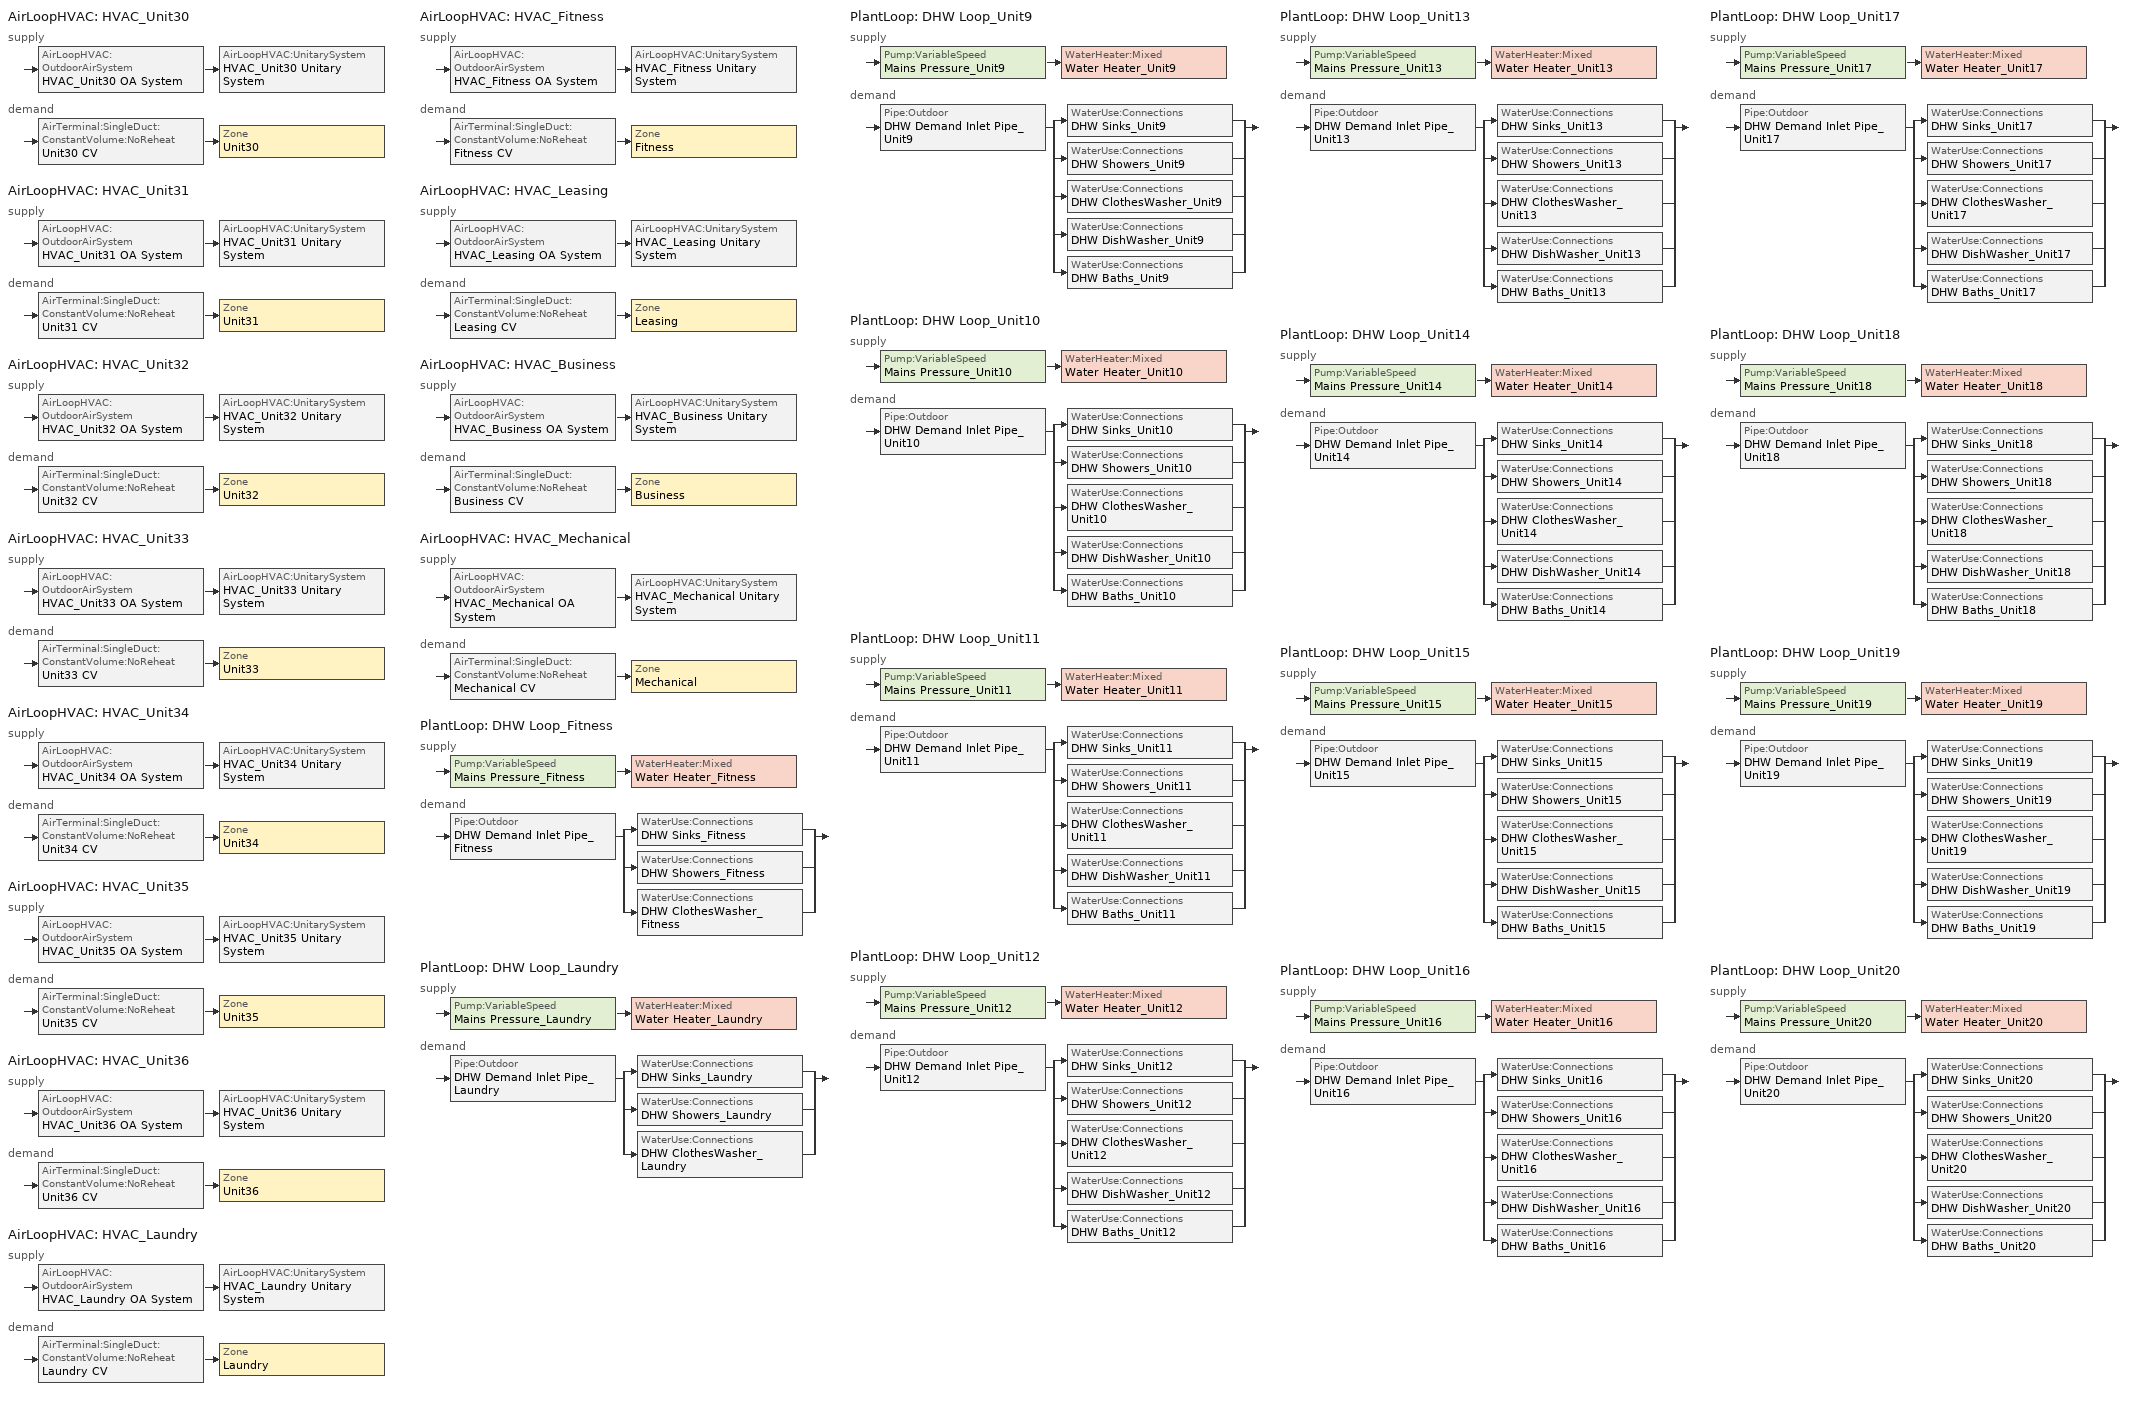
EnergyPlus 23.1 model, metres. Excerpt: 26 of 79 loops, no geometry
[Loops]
AirLoopHVAC 'HVAC_Unit30'
 supply: AirLoopHVAC:OutdoorAirSystem 'HVAC_Unit30 OA System' > AirLoopHVAC:UnitarySystem 'HVAC_Unit30 Unitary System'
 demand: AirTerminal:SingleDuct:ConstantVolume:NoReheat 'Unit30 CV' > Zone 'Unit30'
AirLoopHVAC 'HVAC_Unit31'
 supply: AirLoopHVAC:OutdoorAirSystem 'HVAC_Unit31 OA System' > AirLoopHVAC:UnitarySystem 'HVAC_Unit31 Unitary System'
 demand: AirTerminal:SingleDuct:ConstantVolume:NoReheat 'Unit31 CV' > Zone 'Unit31'
AirLoopHVAC 'HVAC_Unit32'
 supply: AirLoopHVAC:OutdoorAirSystem 'HVAC_Unit32 OA System' > AirLoopHVAC:UnitarySystem 'HVAC_Unit32 Unitary System'
 demand: AirTerminal:SingleDuct:ConstantVolume:NoReheat 'Unit32 CV' > Zone 'Unit32'
AirLoopHVAC 'HVAC_Unit33'
 supply: AirLoopHVAC:OutdoorAirSystem 'HVAC_Unit33 OA System' > AirLoopHVAC:UnitarySystem 'HVAC_Unit33 Unitary System'
 demand: AirTerminal:SingleDuct:ConstantVolume:NoReheat 'Unit33 CV' > Zone 'Unit33'
AirLoopHVAC 'HVAC_Unit34'
 supply: AirLoopHVAC:OutdoorAirSystem 'HVAC_Unit34 OA System' > AirLoopHVAC:UnitarySystem 'HVAC_Unit34 Unitary System'
 demand: AirTerminal:SingleDuct:ConstantVolume:NoReheat 'Unit34 CV' > Zone 'Unit34'
AirLoopHVAC 'HVAC_Unit35'
 supply: AirLoopHVAC:OutdoorAirSystem 'HVAC_Unit35 OA System' > AirLoopHVAC:UnitarySystem 'HVAC_Unit35 Unitary System'
 demand: AirTerminal:SingleDuct:ConstantVolume:NoReheat 'Unit35 CV' > Zone 'Unit35'
AirLoopHVAC 'HVAC_Unit36'
 supply: AirLoopHVAC:OutdoorAirSystem 'HVAC_Unit36 OA System' > AirLoopHVAC:UnitarySystem 'HVAC_Unit36 Unitary System'
 demand: AirTerminal:SingleDuct:ConstantVolume:NoReheat 'Unit36 CV' > Zone 'Unit36'
AirLoopHVAC 'HVAC_Laundry'
 supply: AirLoopHVAC:OutdoorAirSystem 'HVAC_Laundry OA System' > AirLoopHVAC:UnitarySystem 'HVAC_Laundry Unitary System'
 demand: AirTerminal:SingleDuct:ConstantVolume:NoReheat 'Laundry CV' > Zone 'Laundry'
AirLoopHVAC 'HVAC_Fitness'
 supply: AirLoopHVAC:OutdoorAirSystem 'HVAC_Fitness OA System' > AirLoopHVAC:UnitarySystem 'HVAC_Fitness Unitary System'
 demand: AirTerminal:SingleDuct:ConstantVolume:NoReheat 'Fitness CV' > Zone 'Fitness'
AirLoopHVAC 'HVAC_Leasing'
 supply: AirLoopHVAC:OutdoorAirSystem 'HVAC_Leasing OA System' > AirLoopHVAC:UnitarySystem 'HVAC_Leasing Unitary System'
 demand: AirTerminal:SingleDuct:ConstantVolume:NoReheat 'Leasing CV' > Zone 'Leasing'
AirLoopHVAC 'HVAC_Business'
 supply: AirLoopHVAC:OutdoorAirSystem 'HVAC_Business OA System' > AirLoopHVAC:UnitarySystem 'HVAC_Business Unitary System'
 demand: AirTerminal:SingleDuct:ConstantVolume:NoReheat 'Business CV' > Zone 'Business'
AirLoopHVAC 'HVAC_Mechanical'
 supply: AirLoopHVAC:OutdoorAirSystem 'HVAC_Mechanical OA System' > AirLoopHVAC:UnitarySystem 'HVAC_Mechanical Unitary System'
 demand: AirTerminal:SingleDuct:ConstantVolume:NoReheat 'Mechanical CV' > Zone 'Mechanical'
PlantLoop 'DHW Loop_Fitness'
 supply: Pump:VariableSpeed 'Mains Pressure_Fitness' > WaterHeater:Mixed 'Water Heater_Fitness'
 demand: Pipe:Outdoor 'DHW Demand Inlet Pipe_Fitness' > split
  | WaterUse:Connections 'DHW Sinks_Fitness'
  | WaterUse:Connections 'DHW Showers_Fitness'
  | WaterUse:Connections 'DHW ClothesWasher_Fitness'
PlantLoop 'DHW Loop_Laundry'
 supply: Pump:VariableSpeed 'Mains Pressure_Laundry' > WaterHeater:Mixed 'Water Heater_Laundry'
 demand: Pipe:Outdoor 'DHW Demand Inlet Pipe_Laundry' > split
  | WaterUse:Connections 'DHW Sinks_Laundry'
  | WaterUse:Connections 'DHW Showers_Laundry'
  | WaterUse:Connections 'DHW ClothesWasher_Laundry'
PlantLoop 'DHW Loop_Unit9'
 supply: Pump:VariableSpeed 'Mains Pressure_Unit9' > WaterHeater:Mixed 'Water Heater_Unit9'
 demand: Pipe:Outdoor 'DHW Demand Inlet Pipe_Unit9' > split
  | WaterUse:Connections 'DHW Sinks_Unit9'
  | WaterUse:Connections 'DHW Showers_Unit9'
  | WaterUse:Connections 'DHW ClothesWasher_Unit9'
  | WaterUse:Connections 'DHW DishWasher_Unit9'
  | WaterUse:Connections 'DHW Baths_Unit9'
PlantLoop 'DHW Loop_Unit10'
 supply: Pump:VariableSpeed 'Mains Pressure_Unit10' > WaterHeater:Mixed 'Water Heater_Unit10'
 demand: Pipe:Outdoor 'DHW Demand Inlet Pipe_Unit10' > split
  | WaterUse:Connections 'DHW Sinks_Unit10'
  | WaterUse:Connections 'DHW Showers_Unit10'
  | WaterUse:Connections 'DHW ClothesWasher_Unit10'
  | WaterUse:Connections 'DHW DishWasher_Unit10'
  | WaterUse:Connections 'DHW Baths_Unit10'
PlantLoop 'DHW Loop_Unit11'
 supply: Pump:VariableSpeed 'Mains Pressure_Unit11' > WaterHeater:Mixed 'Water Heater_Unit11'
 demand: Pipe:Outdoor 'DHW Demand Inlet Pipe_Unit11' > split
  | WaterUse:Connections 'DHW Sinks_Unit11'
  | WaterUse:Connections 'DHW Showers_Unit11'
  | WaterUse:Connections 'DHW ClothesWasher_Unit11'
  | WaterUse:Connections 'DHW DishWasher_Unit11'
  | WaterUse:Connections 'DHW Baths_Unit11'
PlantLoop 'DHW Loop_Unit12'
 supply: Pump:VariableSpeed 'Mains Pressure_Unit12' > WaterHeater:Mixed 'Water Heater_Unit12'
 demand: Pipe:Outdoor 'DHW Demand Inlet Pipe_Unit12' > split
  | WaterUse:Connections 'DHW Sinks_Unit12'
  | WaterUse:Connections 'DHW Showers_Unit12'
  | WaterUse:Connections 'DHW ClothesWasher_Unit12'
  | WaterUse:Connections 'DHW DishWasher_Unit12'
  | WaterUse:Connections 'DHW Baths_Unit12'
PlantLoop 'DHW Loop_Unit13'
 supply: Pump:VariableSpeed 'Mains Pressure_Unit13' > WaterHeater:Mixed 'Water Heater_Unit13'
 demand: Pipe:Outdoor 'DHW Demand Inlet Pipe_Unit13' > split
  | WaterUse:Connections 'DHW Sinks_Unit13'
  | WaterUse:Connections 'DHW Showers_Unit13'
  | WaterUse:Connections 'DHW ClothesWasher_Unit13'
  | WaterUse:Connections 'DHW DishWasher_Unit13'
  | WaterUse:Connections 'DHW Baths_Unit13'
PlantLoop 'DHW Loop_Unit14'
 supply: Pump:VariableSpeed 'Mains Pressure_Unit14' > WaterHeater:Mixed 'Water Heater_Unit14'
 demand: Pipe:Outdoor 'DHW Demand Inlet Pipe_Unit14' > split
  | WaterUse:Connections 'DHW Sinks_Unit14'
  | WaterUse:Connections 'DHW Showers_Unit14'
  | WaterUse:Connections 'DHW ClothesWasher_Unit14'
  | WaterUse:Connections 'DHW DishWasher_Unit14'
  | WaterUse:Connections 'DHW Baths_Unit14'
PlantLoop 'DHW Loop_Unit15'
 supply: Pump:VariableSpeed 'Mains Pressure_Unit15' > WaterHeater:Mixed 'Water Heater_Unit15'
 demand: Pipe:Outdoor 'DHW Demand Inlet Pipe_Unit15' > split
  | WaterUse:Connections 'DHW Sinks_Unit15'
  | WaterUse:Connections 'DHW Showers_Unit15'
  | WaterUse:Connections 'DHW ClothesWasher_Unit15'
  | WaterUse:Connections 'DHW DishWasher_Unit15'
  | WaterUse:Connections 'DHW Baths_Unit15'
PlantLoop 'DHW Loop_Unit16'
 supply: Pump:VariableSpeed 'Mains Pressure_Unit16' > WaterHeater:Mixed 'Water Heater_Unit16'
 demand: Pipe:Outdoor 'DHW Demand Inlet Pipe_Unit16' > split
  | WaterUse:Connections 'DHW Sinks_Unit16'
  | WaterUse:Connections 'DHW Showers_Unit16'
  | WaterUse:Connections 'DHW ClothesWasher_Unit16'
  | WaterUse:Connections 'DHW DishWasher_Unit16'
  | WaterUse:Connections 'DHW Baths_Unit16'
PlantLoop 'DHW Loop_Unit17'
 supply: Pump:VariableSpeed 'Mains Pressure_Unit17' > WaterHeater:Mixed 'Water Heater_Unit17'
 demand: Pipe:Outdoor 'DHW Demand Inlet Pipe_Unit17' > split
  | WaterUse:Connections 'DHW Sinks_Unit17'
  | WaterUse:Connections 'DHW Showers_Unit17'
  | WaterUse:Connections 'DHW ClothesWasher_Unit17'
  | WaterUse:Connections 'DHW DishWasher_Unit17'
  | WaterUse:Connections 'DHW Baths_Unit17'
PlantLoop 'DHW Loop_Unit18'
 supply: Pump:VariableSpeed 'Mains Pressure_Unit18' > WaterHeater:Mixed 'Water Heater_Unit18'
 demand: Pipe:Outdoor 'DHW Demand Inlet Pipe_Unit18' > split
  | WaterUse:Connections 'DHW Sinks_Unit18'
  | WaterUse:Connections 'DHW Showers_Unit18'
  | WaterUse:Connections 'DHW ClothesWasher_Unit18'
  | WaterUse:Connections 'DHW DishWasher_Unit18'
  | WaterUse:Connections 'DHW Baths_Unit18'
PlantLoop 'DHW Loop_Unit19'
 supply: Pump:VariableSpeed 'Mains Pressure_Unit19' > WaterHeater:Mixed 'Water Heater_Unit19'
 demand: Pipe:Outdoor 'DHW Demand Inlet Pipe_Unit19' > split
  | WaterUse:Connections 'DHW Sinks_Unit19'
  | WaterUse:Connections 'DHW Showers_Unit19'
  | WaterUse:Connections 'DHW ClothesWasher_Unit19'
  | WaterUse:Connections 'DHW DishWasher_Unit19'
  | WaterUse:Connections 'DHW Baths_Unit19'
PlantLoop 'DHW Loop_Unit20'
 supply: Pump:VariableSpeed 'Mains Pressure_Unit20' > WaterHeater:Mixed 'Water Heater_Unit20'
 demand: Pipe:Outdoor 'DHW Demand Inlet Pipe_Unit20' > split
  | WaterUse:Connections 'DHW Sinks_Unit20'
  | WaterUse:Connections 'DHW Showers_Unit20'
  | WaterUse:Connections 'DHW ClothesWasher_Unit20'
  | WaterUse:Connections 'DHW DishWasher_Unit20'
  | WaterUse:Connections 'DHW Baths_Unit20'
[Material] Thermal Absorptance=0.9; Solar Absorptance=0.5; Visible Absorptance=0.5
Name | Roughness | Thickness {m} | Conductivity {W/m-K} | Density {kg/m3} | Specific Heat {J/kg-K}
Pipe Insulation | VeryRough | 0.0127033 | 0.0331717 | 91 | 836
Pipe Steel | Smooth | 3.00E-03 | 45.31 | 7833 | 500
[Construction]
Steel Pipe: Pipe Insulation, Pipe Steel
[WindowProperty:FrameAndDivider]
1: Frame Width {m}=0.04; Frame Outside Projection {m}=0; Frame Inside Projection {m}=0; Frame Conductance {W/m2-K}=9.5; Ratio of Frame-Edge Glass Conductance to Center-Of-Glass Conductance=1; Frame Solar Absorptance=0.5; Frame Visible Absorptance=0.5; Frame Thermal Hemispherical Emissivity=0.9; Divider Type=DividedLite; Divider Width {m}=0.02; Number of Horizontal Dividers=1; Number of Vertical Dividers=1; Divider Outside Projection {m}=0; Divider Inside Projection {m}=0; Divider Conductance {W/m2-K}=9.5; Ratio of Divider-Edge Glass Conductance to Center-Of-Glass Conductance=1; Divider Solar Absorptance=0.5; Divider Visible Absorptance=0.5; Divider Thermal Hemispherical Emissivity=0.9; Outside Reveal Solar Absorptance=0.5; Inside Sill Depth {m}=0; Inside Sill Solar Absorptance=0.5; Inside Reveal Depth {m}=0; Inside Reveal Solar Absorptance=0.5; NFRC Product Type for Assembly Calculations=CurtainWall
[Sizing:Plant] Loop Type=Heating; Design Loop Exit Temperature {C}=55; Loop Design Temperature Difference {deltaC}=5.55556
DHW Loop_unit9; DHW Loop_unit10; DHW Loop_unit11; DHW Loop_unit12; DHW Loop_unit13; DHW Loop_unit14; DHW Loop_unit15; DHW Loop_unit16; DHW Loop_unit17; DHW Loop_unit18; DHW Loop_unit19; DHW Loop_unit20; DHW Loop_Laundry; DHW Loop_Fitness
[ZoneControl:Thermostat] Control Type Schedule=zone_control_type
Name | Zone or ZoneList | Control 1
Business Thermostat | Business | Dual Setpoint - Zone Business
Fitness Thermostat | Fitness | Dual Setpoint - Zone Fitness
Laundry Thermostat | Laundry | Dual Setpoint - Zone Laundry
Leasing Thermostat | Leasing | Dual Setpoint - Zone Leasing
Mechanical Thermostat | Mechanical | Dual Setpoint - Zone Mechanical
Unit30 Thermostat | Unit30 | Dual Setpoint - Zone Unit30
Unit31 Thermostat | Unit31 | Dual Setpoint - Zone Unit31
Unit32 Thermostat | Unit32 | Dual Setpoint - Zone Unit32
Unit33 Thermostat | Unit33 | Dual Setpoint - Zone Unit33
Unit34 Thermostat | Unit34 | Dual Setpoint - Zone Unit34
Unit35 Thermostat | Unit35 | Dual Setpoint - Zone Unit35
Unit36 Thermostat | Unit36 | Dual Setpoint - Zone Unit36
[ThermostatSetpoint:DualSetpoint] Heating Setpoint Temperature Schedule=heating_sch; Cooling Setpoint Temperature Schedule=clg_sch_val
Dual Setpoint - Zone Business; Dual Setpoint - Zone Fitness; Dual Setpoint - Zone Laundry; Dual Setpoint - Zone Leasing; Dual Setpoint - Zone Mechanical; Dual Setpoint - Zone Unit30; Dual Setpoint - Zone Unit31; Dual Setpoint - Zone Unit32; Dual Setpoint - Zone Unit33; Dual Setpoint - Zone Unit34; Dual Setpoint - Zone Unit35; Dual Setpoint - Zone Unit36
[SetpointManager:Scheduled] Control Variable=Temperature; Schedule=DHWSupplySetpoint
Name | Setpoint Node or NodeList
DHW Loop Setpoint Manager_Fitness | DHW Supply Outlet Node_Fitness
DHW Loop Setpoint Manager_Laundry | DHW Supply Outlet Node_Laundry
DHW Loop Setpoint Manager_Unit9 | DHW Supply Outlet Node_Unit9
DHW Loop Setpoint Manager_Unit10 | DHW Supply Outlet Node_Unit10
DHW Loop Setpoint Manager_Unit11 | DHW Supply Outlet Node_Unit11
DHW Loop Setpoint Manager_Unit12 | DHW Supply Outlet Node_Unit12
DHW Loop Setpoint Manager_Unit13 | DHW Supply Outlet Node_Unit13
DHW Loop Setpoint Manager_Unit14 | DHW Supply Outlet Node_Unit14
DHW Loop Setpoint Manager_Unit15 | DHW Supply Outlet Node_Unit15
DHW Loop Setpoint Manager_Unit16 | DHW Supply Outlet Node_Unit16
DHW Loop Setpoint Manager_Unit17 | DHW Supply Outlet Node_Unit17
DHW Loop Setpoint Manager_Unit18 | DHW Supply Outlet Node_Unit18
DHW Loop Setpoint Manager_Unit19 | DHW Supply Outlet Node_Unit19
DHW Loop Setpoint Manager_Unit20 | DHW Supply Outlet Node_Unit20
[Pipe:Outdoor] Construction=Steel Pipe; Pipe Inside Diameter {m}=0.01905; Pipe Length {m}=12.192
DHW Demand Inlet Pipe_unit9; DHW Demand Inlet Pipe_unit10; DHW Demand Inlet Pipe_unit11; DHW Demand Inlet Pipe_unit12; DHW Demand Inlet Pipe_unit13; DHW Demand Inlet Pipe_unit14; DHW Demand Inlet Pipe_unit15; DHW Demand Inlet Pipe_unit16; DHW Demand Inlet Pipe_unit17; DHW Demand Inlet Pipe_unit18; DHW Demand Inlet Pipe_unit19; DHW Demand Inlet Pipe_unit20; DHW Demand Inlet Pipe_Fitness; DHW Demand Inlet Pipe_Laundry
[Pump:VariableSpeed] Design Maximum Flow Rate {m3/s}=Autosize; Design Pump Head {Pa}=1; Design Power Consumption {W}=Autosize; Motor Efficiency=1; Fraction of Motor Inefficiencies to Fluid Stream=0; Coefficient 1 of the Part Load Performance Curve=0; Coefficient 2 of the Part Load Performance Curve=1; Coefficient 3 of the Part Load Performance Curve=0; Coefficient 4 of the Part Load Performance Curve=0; Design Minimum Flow Rate {m3/s}=Autosize; Pump Control Type=Intermittent
Mains Pressure_Fitness; Mains Pressure_Laundry; Mains Pressure_Unit9; Mains Pressure_Unit10; Mains Pressure_Unit11; Mains Pressure_Unit12; Mains Pressure_Unit13; Mains Pressure_Unit14; Mains Pressure_Unit15; Mains Pressure_Unit16; Mains Pressure_Unit17; Mains Pressure_Unit18; Mains Pressure_Unit19; Mains Pressure_Unit20
[WaterHeater:Mixed] Tank Volume {m3}=0.151416; Setpoint Temperature Schedule=dhw_setpt; Deadband Temperature Difference {deltaC}=2; Maximum Temperature Limit {C}=80; Heater Control Type=Modulate; Heater Maximum Capacity {W}=Autosize; Heater Minimum Capacity {W}=0; Heater Ignition Minimum Flow Rate {m3/s}=0; Heater Fuel Type=NaturalGas; Heater Thermal Efficiency=0.8; Ambient Temperature Indicator=Outdoors; Off Cycle Loss Coefficient to Ambient Temperature {W/K}=5.25945; Off Cycle Loss Fraction to Zone=0; On Cycle Loss Coefficient to Ambient Temperature {W/K}=5.25945; On Cycle Loss Fraction to Zone=0; Peak Use Flow Rate {m3/s}=0; Use Side Effectiveness=1; Source Side Effectiveness=1; Use Side Design Flow Rate {m3/s}=Autosize; Source Side Design Flow Rate {m3/s}=Autosize; Indirect Water Heating Recovery Time {hr}=1.5
Water Heater_Fitness; Water Heater_Laundry; Water Heater_Unit9; Water Heater_Unit10; Water Heater_Unit11; Water Heater_Unit12; Water Heater_Unit13; Water Heater_Unit14; Water Heater_Unit15; Water Heater_Unit16; Water Heater_Unit17; Water Heater_Unit18; Water Heater_Unit19; Water Heater_Unit20
[WaterHeater:Sizing] Design Mode=ResidentialHUD-FHAMinimum; Number of Bedrooms=2; Number of Bathrooms=1; Number of Units=1; Storage Capacity per Unit {m3}=0.189271
Water Heater_Unit9; Water Heater_Unit10; Water Heater_Unit11; Water Heater_Unit12; Water Heater_Unit13; Water Heater_Unit14; Water Heater_Unit15; Water Heater_Unit16; Water Heater_Unit17; Water Heater_Unit18; Water Heater_Unit19; Water Heater_Unit20; Water Heater_Laundry; Water Heater_Fitness
[PlantLoop] Fluid Type=Water; Maximum Loop Temperature {C}=100; Minimum Loop Temperature {C}=0; Maximum Loop Flow Rate {m3/s}=Autosize; Minimum Loop Flow Rate {m3/s}=0; Plant Loop Volume {m3}=Autocalculate; Load Distribution Scheme=Optimal
Name | Plant Equipment Operation Scheme
DHW Loop_Fitness | DHW Loop Operation_Fitness
DHW Loop_Laundry | DHW Loop Operation_Laundry
DHW Loop_Unit9 | DHW Loop Operation_Unit9
DHW Loop_Unit10 | DHW Loop Operation_Unit10
DHW Loop_Unit11 | DHW Loop Operation_Unit11
DHW Loop_Unit12 | DHW Loop Operation_Unit12
DHW Loop_Unit13 | DHW Loop Operation_Unit13
DHW Loop_Unit14 | DHW Loop Operation_Unit14
DHW Loop_Unit15 | DHW Loop Operation_Unit15
DHW Loop_Unit16 | DHW Loop Operation_Unit16
DHW Loop_Unit17 | DHW Loop Operation_Unit17
DHW Loop_Unit18 | DHW Loop Operation_Unit18
DHW Loop_Unit19 | DHW Loop Operation_Unit19
DHW Loop_Unit20 | DHW Loop Operation_Unit20
[PlantEquipmentList]
DHW Plant Equipment_Fitness: Water Heater_Fitness
DHW Plant Equipment_Laundry: Water Heater_Laundry
DHW Plant Equipment_Unit9: Water Heater_Unit9
DHW Plant Equipment_Unit10: Water Heater_Unit10
DHW Plant Equipment_Unit11: Water Heater_Unit11
DHW Plant Equipment_Unit12: Water Heater_Unit12
DHW Plant Equipment_Unit13: Water Heater_Unit13
DHW Plant Equipment_Unit14: Water Heater_Unit14
DHW Plant Equipment_Unit15: Water Heater_Unit15
DHW Plant Equipment_Unit16: Water Heater_Unit16
DHW Plant Equipment_Unit17: Water Heater_Unit17
DHW Plant Equipment_Unit18: Water Heater_Unit18
DHW Plant Equipment_Unit19: Water Heater_Unit19
DHW Plant Equipment_Unit20: Water Heater_Unit20
[PlantEquipmentOperation:HeatingLoad] Load Range 1 Lower Limit {W}=0; Load Range 1 Upper Limit {W}=1e+15
Name | Range 1 Equipment List
DHW Control Scheme_Fitness | DHW Plant Equipment_Fitness
DHW Control Scheme_Laundry | DHW Plant Equipment_Laundry
DHW Control Scheme_Unit9 | DHW Plant Equipment_Unit9
DHW Control Scheme_Unit10 | DHW Plant Equipment_Unit10
DHW Control Scheme_Unit11 | DHW Plant Equipment_Unit11
DHW Control Scheme_Unit12 | DHW Plant Equipment_Unit12
DHW Control Scheme_Unit13 | DHW Plant Equipment_Unit13
DHW Control Scheme_Unit14 | DHW Plant Equipment_Unit14
DHW Control Scheme_Unit15 | DHW Plant Equipment_Unit15
DHW Control Scheme_Unit16 | DHW Plant Equipment_Unit16
DHW Control Scheme_Unit17 | DHW Plant Equipment_Unit17
DHW Control Scheme_Unit18 | DHW Plant Equipment_Unit18
DHW Control Scheme_Unit19 | DHW Plant Equipment_Unit19
DHW Control Scheme_Unit20 | DHW Plant Equipment_Unit20
[PlantEquipmentOperationSchemes] Control Scheme 1 Schedule=always_avail
Name | Control Scheme 1
DHW Loop Operation_Fitness | DHW Control Scheme_Fitness
DHW Loop Operation_Laundry | DHW Control Scheme_Laundry
DHW Loop Operation_Unit9 | DHW Control Scheme_Unit9
DHW Loop Operation_Unit10 | DHW Control Scheme_Unit10
DHW Loop Operation_Unit11 | DHW Control Scheme_Unit11
DHW Loop Operation_Unit12 | DHW Control Scheme_Unit12
DHW Loop Operation_Unit13 | DHW Control Scheme_Unit13
DHW Loop Operation_Unit14 | DHW Control Scheme_Unit14
DHW Loop Operation_Unit15 | DHW Control Scheme_Unit15
DHW Loop Operation_Unit16 | DHW Control Scheme_Unit16
DHW Loop Operation_Unit17 | DHW Control Scheme_Unit17
DHW Loop Operation_Unit18 | DHW Control Scheme_Unit18
DHW Loop Operation_Unit19 | DHW Control Scheme_Unit19
DHW Loop Operation_Unit20 | DHW Control Scheme_Unit20
[WaterUse:Equipment]
Name | Peak Flow Rate {m3/s} | Flow Rate Fraction Schedule | Target Temperature Schedule
Baths_Unit9; Baths_Unit10; Baths_Unit11; Baths_Unit12; Baths_Unit13; Baths_Unit14; Baths_Unit15; Baths_Unit16; Baths_Unit17; Baths_Unit18; Baths_Unit19; Baths_Unit20 | 3.79661e-06 | dhw_2BR_bathtub_sch | SSBWaterTempSchedule
Clothes Washer_Fitness; Clothes Washer_Laundry; Clothes Washer_Unit9; Clothes Washer_Unit10; Clothes Washer_Unit11; Clothes Washer_Unit12; Clothes Washer_Unit13; Clothes Washer_Unit14; Clothes Washer_Unit15; Clothes Washer_Unit16; Clothes Washer_Unit17; Clothes Washer_Unit18; Clothes Washer_Unit19; Clothes Washer_Unit20 | 5.43422e-07 | dhw_2BR_washer_sch | CWWaterTempSchedule
Dishwasher_Unit9; Dishwasher_Unit10; Dishwasher_Unit11; Dishwasher_Unit12; Dishwasher_Unit13; Dishwasher_Unit14; Dishwasher_Unit15; Dishwasher_Unit16; Dishwasher_Unit17; Dishwasher_Unit18; Dishwasher_Unit19; Dishwasher_Unit20 | 3.38797e-07 | dhw_2BR_dishwasher_sch | DWWaterTempSchedule
Showers_Fitness; Showers_Laundry; Showers_Unit9; Showers_Unit10; Showers_Unit11; Showers_Unit12; Showers_Unit13; Showers_Unit14; Showers_Unit15; Showers_Unit16; Showers_Unit17; Showers_Unit18; Showers_Unit19; Showers_Unit20 | 3.79661e-06 | dhw_2BR_shower_sch | SSBWaterTempSchedule
Sinks_Fitness; Sinks_Laundry; Sinks_Unit9; Sinks_Unit10; Sinks_Unit11; Sinks_Unit12; Sinks_Unit13; Sinks_Unit14; Sinks_Unit15; Sinks_Unit16; Sinks_Unit17; Sinks_Unit18; Sinks_Unit19; Sinks_Unit20 | 2.27238e-06 | dhw_2BR_sink_sch | SSBWaterTempSchedule
[WaterUse:Connections] Drain Water Heat Exchanger Type=None
Name | Water Use Equipment 1
DHW Baths_Unit9 | Baths_Unit9
DHW Baths_Unit10 | Baths_Unit10
DHW Baths_Unit11 | Baths_Unit11
DHW Baths_Unit12 | Baths_Unit12
DHW Baths_Unit13 | Baths_Unit13
DHW Baths_Unit14 | Baths_Unit14
DHW Baths_Unit15 | Baths_Unit15
DHW Baths_Unit16 | Baths_Unit16
DHW Baths_Unit17 | Baths_Unit17
DHW Baths_Unit18 | Baths_Unit18
DHW Baths_Unit19 | Baths_Unit19
DHW Baths_Unit20 | Baths_Unit20
DHW ClothesWasher_Fitness | Clothes Washer_Fitness
DHW ClothesWasher_Laundry | Clothes Washer_Laundry
DHW ClothesWasher_Unit9 | Clothes Washer_Unit9
DHW ClothesWasher_Unit10 | Clothes Washer_Unit10
DHW ClothesWasher_Unit11 | Clothes Washer_Unit11
DHW ClothesWasher_Unit12 | Clothes Washer_Unit12
DHW ClothesWasher_Unit13 | Clothes Washer_Unit13
DHW ClothesWasher_Unit14 | Clothes Washer_Unit14
DHW ClothesWasher_Unit15 | Clothes Washer_Unit15
DHW ClothesWasher_Unit16 | Clothes Washer_Unit16
DHW ClothesWasher_Unit17 | Clothes Washer_Unit17
DHW ClothesWasher_Unit18 | Clothes Washer_Unit18
DHW ClothesWasher_Unit19 | Clothes Washer_Unit19
DHW ClothesWasher_Unit20 | Clothes Washer_Unit20
DHW DishWasher_Unit9 | Dishwasher_Unit9
DHW DishWasher_Unit10 | Dishwasher_Unit10
DHW DishWasher_Unit11 | Dishwasher_Unit11
DHW DishWasher_Unit12 | Dishwasher_Unit12
DHW DishWasher_Unit13 | Dishwasher_Unit13
DHW DishWasher_Unit14 | Dishwasher_Unit14
DHW DishWasher_Unit15 | Dishwasher_Unit15
DHW DishWasher_Unit16 | Dishwasher_Unit16
DHW DishWasher_Unit17 | Dishwasher_Unit17
DHW DishWasher_Unit18 | Dishwasher_Unit18
DHW DishWasher_Unit19 | Dishwasher_Unit19
DHW DishWasher_Unit20 | Dishwasher_Unit20
DHW Showers_Fitness | Showers_Fitness
DHW Showers_Laundry | Showers_Laundry
DHW Showers_Unit9 | Showers_Unit9
DHW Showers_Unit10 | Showers_Unit10
DHW Showers_Unit11 | Showers_Unit11
DHW Showers_Unit12 | Showers_Unit12
DHW Showers_Unit13 | Showers_Unit13
DHW Showers_Unit14 | Showers_Unit14
DHW Showers_Unit15 | Showers_Unit15
DHW Showers_Unit16 | Showers_Unit16
DHW Showers_Unit17 | Showers_Unit17
DHW Showers_Unit18 | Showers_Unit18
DHW Showers_Unit19 | Showers_Unit19
DHW Showers_Unit20 | Showers_Unit20
DHW Sinks_Fitness | Sinks_Fitness
DHW Sinks_Laundry | Sinks_Laundry
DHW Sinks_Unit9 | Sinks_Unit9
DHW Sinks_Unit10 | Sinks_Unit10
DHW Sinks_Unit11 | Sinks_Unit11
DHW Sinks_Unit12 | Sinks_Unit12
DHW Sinks_Unit13 | Sinks_Unit13
DHW Sinks_Unit14 | Sinks_Unit14
DHW Sinks_Unit15 | Sinks_Unit15
DHW Sinks_Unit16 | Sinks_Unit16
DHW Sinks_Unit17 | Sinks_Unit17
DHW Sinks_Unit18 | Sinks_Unit18
DHW Sinks_Unit19 | Sinks_Unit19
DHW Sinks_Unit20 | Sinks_Unit20
[DesignSpecification:OutdoorAir] Outdoor Air Method=Flow/Person; Outdoor Air Flow per Person {m3/s}=0; Outdoor Air Flow per Zone Floor Area {m3/s-m2}=0; Outdoor Air Flow per Zone {m3/s}=0
SZ DSOA Unit30; SZ DSOA Unit31; SZ DSOA Unit32; SZ DSOA Unit33; SZ DSOA Unit34; SZ DSOA Unit35; SZ DSOA Unit36; SZ DSOA Laundry; SZ DSOA Fitness; SZ DSOA Leasing; SZ DSOA Business; SZ DSOA Mechanical
[Sizing:Zone] Zone Cooling Design Supply Air Temperature Input Method=SupplyAirTemperature; Zone Cooling Design Supply Air Temperature {C}=12.8; Zone Cooling Design Supply Air Temperature Difference {delta C}=11.11; Zone Heating Design Supply Air Temperature Input Method=SupplyAirTemperature; Zone Heating Design Supply Air Temperature {C}=50; Zone Heating Design Supply Air Temperature Difference {delta C}=30; Zone Cooling Design Supply Air Humidity Ratio {kg-H20/kg-air}=0.008; Zone Heating Design Supply Air Humidity Ratio {kg-H2O/kg-air}=0.008; Cooling Design Air Flow Method=DesignDay; Cooling Design Air Flow Rate {m3/s}=0; Cooling Minimum Air Flow Fraction=0; Heating Design Air Flow Method=DesignDay; Heating Design Air Flow Rate {m3/s}=0; Heating Maximum Air Flow Fraction=0
Name | Design Specification Outdoor Air Object | Design Specification Zone Air Distribution Object
Unit30 | SZ DSOA Unit30 | SZ DSZAD Unit30
Unit31 | SZ DSOA Unit31 | SZ DSZAD Unit31
Unit32 | SZ DSOA Unit32 | SZ DSZAD Unit32
Unit33 | SZ DSOA Unit33 | SZ DSZAD Unit33
Unit34 | SZ DSOA Unit34 | SZ DSZAD Unit34
Unit35 | SZ DSOA Unit35 | SZ DSZAD Unit35
Unit36 | SZ DSOA Unit36 | SZ DSZAD Unit36
Laundry | SZ DSOA Laundry | SZ DSZAD Laundry
Fitness | SZ DSOA Fitness | SZ DSZAD Fitness
Leasing | SZ DSOA Leasing | SZ DSZAD Leasing
Business | SZ DSOA Business | SZ DSZAD Business
Mechanical | SZ DSOA Mechanical | SZ DSZAD Mechanical
[DesignSpecification:ZoneAirDistribution] Zone Air Distribution Effectiveness in Cooling Mode=1; Zone Air Distribution Effectiveness in Heating Mode=1
SZ DSZAD Unit30; SZ DSZAD Unit31; SZ DSZAD Unit32; SZ DSZAD Unit33; SZ DSZAD Unit34; SZ DSZAD Unit35; SZ DSZAD Unit36; SZ DSZAD Laundry; SZ DSZAD Fitness; SZ DSZAD Leasing; SZ DSZAD Business; SZ DSZAD Mechanical
[Zone equipment]
Unit30: Unit30 CV
Unit31: Unit31 CV
Unit32: Unit32 CV
Unit33: Unit33 CV
Unit34: Unit34 CV
Unit35: Unit35 CV
Unit36: Unit36 CV
Laundry: Laundry CV
Fitness: Fitness CV
Leasing: Leasing CV
Business: Business CV
Mechanical: Mechanical CV
[AirTerminal:SingleDuct:ConstantVolume:NoReheat] Maximum air flow rate {m3/s}=autosize
Unit30 CV; Unit31 CV; Unit32 CV; Unit33 CV; Unit34 CV; Unit35 CV; Unit36 CV; Laundry CV; Fitness CV; Leasing CV; Business CV; Mechanical CV
[Sizing:System] Type of Load to Size On=Sensible; Design Outdoor Air Flow Rate {m3/s}=0; Central Heating Maximum System Air Flow Ratio=1; Preheat Design Set Temperature {C}=7; Preheat Design Humidity Ratio {kg-H2O/kg-air}=0.008; Precool Design Temperature {C}=11; Precool Design Humidity Ratio {kg-H2O/kg-air}=0.008; Central Cooling Design Supply Air Temperature {C}=12.8; Central Heating Design Supply Air Temperature {C}=50; Sizing Option=NonCoincident; 100% Outdoor Air in Cooling=No; 100% Outdoor Air in Heating=No; Central Cooling Design Supply Air Humidity Ratio {kg-H2O/kg-air}=0.008; Central Heating Design Supply Air Humidity Ratio {kg-H2O/kg-air}=0.008; Cooling Supply Air Flow Rate Method=DesignDay; Cooling Supply Air Flow Rate {m3/s}=0; Heating Supply Air Flow Rate Method=DesignDay; Heating Supply Air Flow Rate {m3/s}=0; System Outdoor Air Method=ZoneSum; Zone Maximum Outdoor Air Fraction=1; Cooling Design Capacity Method=CoolingDesignCapacity; Cooling Design Capacity {W}=autosize; Heating Design Capacity Method=HeatingDesignCapacity; Heating Design Capacity {W}=autosize; Central Cooling Capacity Control Method=OnOff
HVAC_Unit30; HVAC_Unit31; HVAC_Unit32; HVAC_Unit33; HVAC_Unit34; HVAC_Unit35; HVAC_Unit36; HVAC_Laundry; HVAC_Fitness; HVAC_Leasing; HVAC_Business; HVAC_Mechanical
[AirLoopHVAC] Design Supply Air Flow Rate {m3/s}=autosize
HVAC_Unit30; HVAC_Unit31; HVAC_Unit32; HVAC_Unit33; HVAC_Unit34; HVAC_Unit35; HVAC_Unit36; HVAC_Laundry; HVAC_Fitness; HVAC_Leasing; HVAC_Business; HVAC_Mechanical
[AirLoopHVAC:UnitarySystem] Control Type=Load; Dehumidification Control Type=None; Fan Placement=BlowThrough; Supply Air Fan Operating Mode Schedule=HVACTemplate-Always 0; DX Heating Coil Sizing Ratio=1; Latent Load Control=SensibleOnlyLoadControl; Cooling Supply Air Flow Rate Method=SupplyAirFlowRate; Cooling Supply Air Flow Rate {m3/s}=autosize; Heating Supply Air Flow Rate Method=SupplyAirFlowRate; Heating Supply Air Flow Rate {m3/s}=autosize; No Load Supply Air Flow Rate Method=SupplyAirFlowRate; No Load Supply Air Flow Rate {m3/s}=autosize; Maximum Supply Air Temperature {C}=Autosize; Maximum Outdoor Dry-Bulb Temperature for Supplemental Heater Operation {C}=21
Name | Controlling Zone or Thermostat Location | Supply Fan | Heating Coil | Cooling Coil
HVAC_Unit30 Unitary System | Unit30 | HVAC_Unit30 Supply Fan | HVAC_Unit30 Heating Coil | HVAC_Unit30 Cooling Coil
HVAC_Unit31 Unitary System | Unit31 | HVAC_Unit31 Supply Fan | HVAC_Unit31 Heating Coil | HVAC_Unit31 Cooling Coil
HVAC_Unit32 Unitary System | Unit32 | HVAC_Unit32 Supply Fan | HVAC_Unit32 Heating Coil | HVAC_Unit32 Cooling Coil
HVAC_Unit33 Unitary System | Unit33 | HVAC_Unit33 Supply Fan | HVAC_Unit33 Heating Coil | HVAC_Unit33 Cooling Coil
HVAC_Unit34 Unitary System | Unit34 | HVAC_Unit34 Supply Fan | HVAC_Unit34 Heating Coil | HVAC_Unit34 Cooling Coil
HVAC_Unit35 Unitary System | Unit35 | HVAC_Unit35 Supply Fan | HVAC_Unit35 Heating Coil | HVAC_Unit35 Cooling Coil
HVAC_Unit36 Unitary System | Unit36 | HVAC_Unit36 Supply Fan | HVAC_Unit36 Heating Coil | HVAC_Unit36 Cooling Coil
HVAC_Laundry Unitary System | Laundry | HVAC_Laundry Supply Fan | HVAC_Laundry Heating Coil | HVAC_Laundry Cooling Coil
HVAC_Fitness Unitary System | Fitness | HVAC_Fitness Supply Fan | HVAC_Fitness Heating Coil | HVAC_Fitness Cooling Coil
HVAC_Leasing Unitary System | Leasing | HVAC_Leasing Supply Fan | HVAC_Leasing Heating Coil | HVAC_Leasing Cooling Coil
HVAC_Business Unitary System | Business | HVAC_Business Supply Fan | HVAC_Business Heating Coil | HVAC_Business Cooling Coil
HVAC_Mechanical Unitary System | Mechanical | HVAC_Mechanical Supply Fan | HVAC_Mechanical Heating Coil | HVAC_Mechanical Cooling Coil
[Coil:Cooling:DX:SingleSpeed] Availability Schedule=always_avail; Gross Rated Total Cooling Capacity {W}=autosize; Gross Rated Sensible Heat Ratio=autosize; Rated COP=3.18; Rated Air Flow Rate {m3/s}=autosize; Nominal Time for Condensate Removal to Begin=0; Ratio of Initial Moisture Evaporation Rate and Steady State Latent Capacity=0; Maximum Cycling Rate=0; Latent Capacity Time Constant=0; Condenser Type=AirCooled; Evaporative Condenser Effectiveness=0; Evaporative Condenser Pump Rated Power Consumption=0; Crankcase Heater Capacity=0; Maximum Outdoor Dry-Bulb Temperature for Crankcase Heater Operation=10
Name | Total Cooling Capacity Function of Temperature Curve | Total Cooling Capacity Function of Flow Fraction Curve | Energy Input Ratio Function of Temperature Curve | Energy Input Ratio Function of Flow Fraction Curve | Part Load Fraction Correlation Curve
HVAC_Unit30 Cooling Coil | HVAC_Unit30 Cool Coil Cap-FT | HVAC_Unit30 Cool Coil Cap-FF | HVAC_Unit30 Cool Coil EIR-FT | HVAC_Unit30 Cool Coil EIR-FF | HVAC_Unit30 Cool Coil PLF
HVAC_Unit31 Cooling Coil | HVAC_Unit31 Cool Coil Cap-FT | HVAC_Unit31 Cool Coil Cap-FF | HVAC_Unit31 Cool Coil EIR-FT | HVAC_Unit31 Cool Coil EIR-FF | HVAC_Unit31 Cool Coil PLF
HVAC_Unit32 Cooling Coil | HVAC_Unit32 Cool Coil Cap-FT | HVAC_Unit32 Cool Coil Cap-FF | HVAC_Unit32 Cool Coil EIR-FT | HVAC_Unit32 Cool Coil EIR-FF | HVAC_Unit32 Cool Coil PLF
HVAC_Unit33 Cooling Coil | HVAC_Unit33 Cool Coil Cap-FT | HVAC_Unit33 Cool Coil Cap-FF | HVAC_Unit33 Cool Coil EIR-FT | HVAC_Unit33 Cool Coil EIR-FF | HVAC_Unit33 Cool Coil PLF
HVAC_Unit34 Cooling Coil | HVAC_Unit34 Cool Coil Cap-FT | HVAC_Unit34 Cool Coil Cap-FF | HVAC_Unit34 Cool Coil EIR-FT | HVAC_Unit34 Cool Coil EIR-FF | HVAC_Unit34 Cool Coil PLF
HVAC_Unit35 Cooling Coil | HVAC_Unit35 Cool Coil Cap-FT | HVAC_Unit35 Cool Coil Cap-FF | HVAC_Unit35 Cool Coil EIR-FT | HVAC_Unit35 Cool Coil EIR-FF | HVAC_Unit35 Cool Coil PLF
HVAC_Unit36 Cooling Coil | HVAC_Unit36 Cool Coil Cap-FT | HVAC_Unit36 Cool Coil Cap-FF | HVAC_Unit36 Cool Coil EIR-FT | HVAC_Unit36 Cool Coil EIR-FF | HVAC_Unit36 Cool Coil PLF
HVAC_Laundry Cooling Coil | HVAC_Laundry Cool Coil Cap-FT | HVAC_Laundry Cool Coil Cap-FF | HVAC_Laundry Cool Coil EIR-FT | HVAC_Laundry Cool Coil EIR-FF | HVAC_Laundry Cool Coil PLF
HVAC_Fitness Cooling Coil | HVAC_Fitness Cool Coil Cap-FT | HVAC_Fitness Cool Coil Cap-FF | HVAC_Fitness Cool Coil EIR-FT | HVAC_Fitness Cool Coil EIR-FF | HVAC_Fitness Cool Coil PLF
HVAC_Leasing Cooling Coil | HVAC_Leasing Cool Coil Cap-FT | HVAC_Leasing Cool Coil Cap-FF | HVAC_Leasing Cool Coil EIR-FT | HVAC_Leasing Cool Coil EIR-FF | HVAC_Leasing Cool Coil PLF
HVAC_Business Cooling Coil | HVAC_Business Cool Coil Cap-FT | HVAC_Business Cool Coil Cap-FF | HVAC_Business Cool Coil EIR-FT | HVAC_Business Cool Coil EIR-FF | HVAC_Business Cool Coil PLF
HVAC_Mechanical Cooling Coil | HVAC_Mechanical Cool Coil Cap-FT | HVAC_Mechanical Cool Coil Cap-FF | HVAC_Mechanical Cool Coil EIR-FT | HVAC_Mechanical Cool Coil EIR-FF | HVAC_Mechanical Cool Coil PLF
[Coil:Heating:Fuel] Fuel Type=NaturalGas; Gas Burner Efficiency=0.78; Nominal Capacity of the Coil {W}=autosize; Parasitic Electric Load {W}=0; Parasitic Gas Load {W}=0
Name | Part load fraction correlation (function of part load ratio)
HVAC_Unit30 Heating Coil | HVAC_Unit30 Heating Coil PLF-FPLR
HVAC_Unit31 Heating Coil | HVAC_Unit31 Heating Coil PLF-FPLR
HVAC_Unit32 Heating Coil | HVAC_Unit32 Heating Coil PLF-FPLR
HVAC_Unit33 Heating Coil | HVAC_Unit33 Heating Coil PLF-FPLR
HVAC_Unit34 Heating Coil | HVAC_Unit34 Heating Coil PLF-FPLR
HVAC_Unit35 Heating Coil | HVAC_Unit35 Heating Coil PLF-FPLR
HVAC_Unit36 Heating Coil | HVAC_Unit36 Heating Coil PLF-FPLR
HVAC_Laundry Heating Coil | HVAC_Laundry Heating Coil PLF-FPLR
HVAC_Fitness Heating Coil | HVAC_Fitness Heating Coil PLF-FPLR
HVAC_Leasing Heating Coil | HVAC_Leasing Heating Coil PLF-FPLR
HVAC_Business Heating Coil | HVAC_Business Heating Coil PLF-FPLR
HVAC_Mechanical Heating Coil | HVAC_Mechanical Heating Coil PLF-FPLR
[Fan:OnOff] Availability Schedule=always_avail; Fan Efficiency=0.58; Pressure Rise {Pa}=498; Maximum Flow Rate {m3/s}=autosize; Motor Efficiency=0.9; Motor in Airstream Fraction=1
HVAC_Unit30 Supply Fan; HVAC_Unit31 Supply Fan; HVAC_Unit32 Supply Fan; HVAC_Unit33 Supply Fan; HVAC_Unit34 Supply Fan; HVAC_Unit35 Supply Fan; HVAC_Unit36 Supply Fan; HVAC_Laundry Supply Fan; HVAC_Fitness Supply Fan; HVAC_Leasing Supply Fan; HVAC_Business Supply Fan; HVAC_Mechanical Supply Fan
[SetpointManager:SingleZone:Cooling] Control Variable=Temperature; minimum supply air temperature {C}=13; maximum supply air temperature {C}=45
Name | Control Zone | Setpoint Node or NodeList
HVAC_Unit30 Economizer Supply Air Temp Manager | Unit30 | HVAC_Unit30 Heating Coil Outlet
HVAC_Unit31 Economizer Supply Air Temp Manager | Unit31 | HVAC_Unit31 Heating Coil Outlet
HVAC_Unit32 Economizer Supply Air Temp Manager | Unit32 | HVAC_Unit32 Heating Coil Outlet
HVAC_Unit33 Economizer Supply Air Temp Manager | Unit33 | HVAC_Unit33 Heating Coil Outlet
HVAC_Unit34 Economizer Supply Air Temp Manager | Unit34 | HVAC_Unit34 Heating Coil Outlet
HVAC_Unit35 Economizer Supply Air Temp Manager | Unit35 | HVAC_Unit35 Heating Coil Outlet
HVAC_Unit36 Economizer Supply Air Temp Manager | Unit36 | HVAC_Unit36 Heating Coil Outlet
HVAC_Laundry Economizer Supply Air Temp Manager | Laundry | HVAC_Laundry Heating Coil Outlet
HVAC_Fitness Economizer Supply Air Temp Manager | Fitness | HVAC_Fitness Heating Coil Outlet
HVAC_Leasing Economizer Supply Air Temp Manager | Leasing | HVAC_Leasing Heating Coil Outlet
HVAC_Business Economizer Supply Air Temp Manager | Business | HVAC_Business Heating Coil Outlet
HVAC_Mechanical Economizer Supply Air Temp Manager | Mechanical | HVAC_Mechanical Heating Coil Outlet
[SetpointManager:MixedAir] Control Variable=Temperature
Name | Setpoint Node or NodeList
HVAC_Unit30 Cooling Coil Air Temp Manager | HVAC_Unit30 Mixed Air Outlet
HVAC_Unit31 Cooling Coil Air Temp Manager | HVAC_Unit31 Mixed Air Outlet
HVAC_Unit32 Cooling Coil Air Temp Manager | HVAC_Unit32 Mixed Air Outlet
HVAC_Unit33 Cooling Coil Air Temp Manager | HVAC_Unit33 Mixed Air Outlet
HVAC_Unit34 Cooling Coil Air Temp Manager | HVAC_Unit34 Mixed Air Outlet
HVAC_Unit35 Cooling Coil Air Temp Manager | HVAC_Unit35 Mixed Air Outlet
HVAC_Unit36 Cooling Coil Air Temp Manager | HVAC_Unit36 Mixed Air Outlet
HVAC_Laundry Cooling Coil Air Temp Manager | HVAC_Laundry Mixed Air Outlet
HVAC_Fitness Cooling Coil Air Temp Manager | HVAC_Fitness Mixed Air Outlet
HVAC_Leasing Cooling Coil Air Temp Manager | HVAC_Leasing Mixed Air Outlet
HVAC_Business Cooling Coil Air Temp Manager | HVAC_Business Mixed Air Outlet
HVAC_Mechanical Cooling Coil Air Temp Manager | HVAC_Mechanical Mixed Air Outlet
[Controller:OutdoorAir] Minimum Outdoor Air Flow Rate {m3/s}=0; Maximum Outdoor Air Flow Rate {m3/s}=0; Economizer Control Type=NoEconomizer; Economizer Control Action Type=ModulateFlow; Lockout Type=NoLockout; Minimum Limit Type=FixedMinimum
HVAC_Unit30 OA Controller; HVAC_Unit31 OA Controller; HVAC_Unit32 OA Controller; HVAC_Unit33 OA Controller; HVAC_Unit34 OA Controller; HVAC_Unit35 OA Controller; HVAC_Unit36 OA Controller; HVAC_Laundry OA Controller; HVAC_Fitness OA Controller; HVAC_Leasing OA Controller; HVAC_Business OA Controller; HVAC_Mechanical OA Controller
[Schedule:Compact]
clg_sch_val: Through: 12/31, For: AllDays, Until: 24:00, 26.6667
heating_sch: Through: 12/31, For: AllDays, Until: 24:00, 21.11
zone_control_type: Through: 12/31, For: AllDays, Until 24:00, 4
always_avail: Through: 12/31, For: AllDays, Until: 24:00, 1
dhw_2BR_bathtub_sch: Through: 12/31, For: SummerDesignDay WinterDesignDay, Until: 24:00, 1, For: Weekdays Weekends Holidays, Until: 07:00, 0, Until: 08:00, 0.31, Until: 09:00, 0.21, Until: 10:00, 0.33, Until: 11:00, 0.13, Until: 12:00, 0.04, Until: 13:00, 0.12, Until: 14:00, 0.2, Until: 15:00, 0.28, Until: 16:00, 0, Until: 17:00, 0.12, Until: 18:00, 0.3, Until: 19:00, 0.61, Until: 20:00, 1, Until: 21:00, 0.03, Until: 22:00, 0.71, Until: 23:00, 0.06, Until: 24:00, 0, For: AllOtherDays, Until: 24:00, 0
dhw_2BR_dishwasher_sch: Through: 12/31, For: SummerDesignDay WinterDesignDay, Until: 24:00, 1, For: Weekdays Weekends Holidays, Until: 01:00, 0, Until: 02:00, 0.14, Until: 03:00, 0.33, Until: 04:00, 0.09, Until: 05:00, 0, Until: 06:00, 0.06, Until: 07:00, 0.02, Until: 08:00, 0.39, Until: 09:00, 0.74, Until: 10:00, 0.87, Until: 11:00, 0.62, Until: 12:00, 0.73, Until: 13:00, 0.58, Until: 14:00, 0.31, Until: 15:00, 0.12, Until: 16:00, 0.4, Until: 17:00, 0.13, Until: 18:00, 0.38, Until: 19:00, 0.46, Until: 20:00, 0.94, Until: 21:00, 1, Until: 22:00, 0.52, Until: 23:00, 0.37, Until: 24:00, 0.03, For: AllOtherDays, Until: 24:00, 0
dhw_2BR_shower_sch: Through: 12/31, For: SummerDesignDay WinterDesignDay, Until: 24:00, 1, For: Weekdays Weekends Holidays, Until: 01:00, 0.03, Until: 02:00, 0.04, Until: 03:00, 0.05, Until: 04:00, 0, Until: 05:00, 0.08, Until: 06:00, 0.31, Until: 07:00, 0.77, Until: 08:00, 0.94, Until: 09:00, 1, Until: 10:00, 0.67, Until: 11:00, 0.46, Until: 12:00, 0.39, Until: 13:00, 0.34, Until: 14:00, 0.22, Until: 15:00, 0.35, Until: 16:00, 0.26, Until: 17:00, 0.42, Until: 18:00, 0.24, Until: 19:00, 0.56, Until: 20:00, 0.38, Until: 21:00, 0.36, Until: 22:00, 0.33, Until: 23:00, 0.41, Until: 24:00, 0.06, For: AllOtherDays, Until: 24:00, 0
dhw_2BR_sink_sch: Through: 12/31, For: SummerDesignDay WinterDesignDay, Until: 24:00, 1, For: Weekdays Weekends Holidays, Until: 01:00, 0.07, Until: 02:00, 0.04, Until: 03:00, 0.06, Until: 04:00, 0.03, Until: 05:00, 0.09, Until: 06:00, 0.25, Until: 07:00, 0.46, Until: 08:00, 0.99, Until: 09:00, 0.85, Until: 10:00, 1, Until: 11:00, 0.84, Until: 12:00, 0.61, Until: 13:00, 0.6, Until: 14:00, 0.51, Until: 15:00, 0.5, Until: 16:00, 0.46, Until: 17:00, 0.47, Until: 18:00, 0.68, Until: 19:00, 0.77, Until: 20:00, 0.81, Until: 21:00, 0.72, Until: 22:00, 0.58, Until: 23:00, 0.38, Until: 24:00, 0.33, For: AllOtherDays, Until: 24:00, 0
dhw_2BR_washer_sch: Through: 12/31, For: SummerDesignDay WinterDesignDay, Until: 24:00, 1, For: Weekdays Weekends Holidays, Until: 02:00, 0, Until: 03:00, 0.02, Until: 04:00, 0.1, Until: 05:00, 0, Until: 06:00, 0.06, Until: 07:00, 0.17, Until: 08:00, 0.37, Until: 09:00, 0.55, Until: 10:00, 1, Until: 11:00, 0.65, Until: 12:00, 0.91, Until: 13:00, 0.18, Until: 14:00, 0.35, Until: 15:00, 0.18, Until: 16:00, 0.31, Until: 17:00, 0.14, Until: 18:00, 0.43, Until: 19:00, 0.4, Until: 20:00, 0.52, Until: 21:00, 0.33, Until: 22:00, 0.34, Until: 23:00, 0.42, Until: 24:00, 0.16, For: AllOtherDays, Until: 24:00, 0
dhw_setpt: Through: 12/31, For: AllDays, Until 24:00, 55
HVACTemplate-Always 0: Through: 12/31, For: AllDays, Until: 24:00, 0
[Schedule:Constant]
Name | Hourly Value
DHWSupplySetpoint | 55
CWWaterTempSchedule; DWWaterTempSchedule | 48.8889
SSBWaterTempSchedule | 40.5556
[Curve:Quadratic]
Name | Coefficient1 Constant | Coefficient2 x | Coefficient3 x**2 | Minimum Value of x | Maximum Value of x
HVAC_Unit30 Cool Coil Cap-FF; HVAC_Unit31 Cool Coil Cap-FF; HVAC_Unit32 Cool Coil Cap-FF; HVAC_Unit33 Cool Coil Cap-FF; HVAC_Unit34 Cool Coil Cap-FF; HVAC_Unit35 Cool Coil Cap-FF; HVAC_Unit36 Cool Coil Cap-FF; HVAC_Laundry Cool Coil Cap-FF; HVAC_Fitness Cool Coil Cap-FF; HVAC_Leasing Cool Coil Cap-FF; HVAC_Business Cool Coil Cap-FF; HVAC_Mechanical Cool Coil Cap-FF | 0.8 | 0.2 | 0 | 0.5 | 1.5
HVAC_Unit30 Cool Coil EIR-FF; HVAC_Unit31 Cool Coil EIR-FF; HVAC_Unit32 Cool Coil EIR-FF; HVAC_Unit33 Cool Coil EIR-FF; HVAC_Unit34 Cool Coil EIR-FF; HVAC_Unit35 Cool Coil EIR-FF; HVAC_Unit36 Cool Coil EIR-FF; HVAC_Laundry Cool Coil EIR-FF; HVAC_Fitness Cool Coil EIR-FF; HVAC_Leasing Cool Coil EIR-FF; HVAC_Business Cool Coil EIR-FF; HVAC_Mechanical Cool Coil EIR-FF | 1.1552 | -0.1808 | 0.0256 | 0.5 | 1.5
HVAC_Unit30 Cool Coil PLF; HVAC_Unit31 Cool Coil PLF; HVAC_Unit32 Cool Coil PLF; HVAC_Unit33 Cool Coil PLF; HVAC_Unit34 Cool Coil PLF; HVAC_Unit35 Cool Coil PLF; HVAC_Unit36 Cool Coil PLF; HVAC_Laundry Cool Coil PLF; HVAC_Fitness Cool Coil PLF; HVAC_Leasing Cool Coil PLF; HVAC_Business Cool Coil PLF; HVAC_Mechanical Cool Coil PLF | 0.85 | 0.15 | 0 | 0 | 1
[Curve:Cubic] Coefficient1 Constant=0.8; Coefficient2 x=0.2; Coefficient3 x**2=0; Coefficient4 x**3=0; Minimum Value of x=0; Maximum Value of x=1
HVAC_Unit30 Heating Coil PLF-FPLR; HVAC_Unit31 Heating Coil PLF-FPLR; HVAC_Unit32 Heating Coil PLF-FPLR; HVAC_Unit33 Heating Coil PLF-FPLR; HVAC_Unit34 Heating Coil PLF-FPLR; HVAC_Unit35 Heating Coil PLF-FPLR; HVAC_Unit36 Heating Coil PLF-FPLR; HVAC_Laundry Heating Coil PLF-FPLR; HVAC_Fitness Heating Coil PLF-FPLR; HVAC_Leasing Heating Coil PLF-FPLR; HVAC_Business Heating Coil PLF-FPLR; HVAC_Mechanical Heating Coil PLF-FPLR
[Curve:Biquadratic] Minimum Value of x=12.77778; Maximum Value of x=23.88889; Minimum Value of y=18; Maximum Value of y=46.11111
Name | Coefficient1 Constant | Coefficient2 x | Coefficient3 x**2 | Coefficient4 y | Coefficient5 y**2 | Coefficient6 x*y
HVAC_Unit30 Cool Coil Cap-FT; HVAC_Unit31 Cool Coil Cap-FT; HVAC_Unit32 Cool Coil Cap-FT; HVAC_Unit33 Cool Coil Cap-FT; HVAC_Unit34 Cool Coil Cap-FT; HVAC_Unit35 Cool Coil Cap-FT; HVAC_Unit36 Cool Coil Cap-FT; HVAC_Laundry Cool Coil Cap-FT; HVAC_Fitness Cool Coil Cap-FT; HVAC_Leasing Cool Coil Cap-FT; HVAC_Business Cool Coil Cap-FT; HVAC_Mechanical Cool Coil Cap-FT | 0.942588 | 0.00954335 | 0.00068377 | -0.0110427 | 5.249e-06 | -9.72e-06
HVAC_Unit30 Cool Coil EIR-FT; HVAC_Unit31 Cool Coil EIR-FT; HVAC_Unit32 Cool Coil EIR-FT; HVAC_Unit33 Cool Coil EIR-FT; HVAC_Unit34 Cool Coil EIR-FT; HVAC_Unit35 Cool Coil EIR-FT; HVAC_Unit36 Cool Coil EIR-FT; HVAC_Laundry Cool Coil EIR-FT; HVAC_Fitness Cool Coil EIR-FT; HVAC_Leasing Cool Coil EIR-FT; HVAC_Business Cool Coil EIR-FT; HVAC_Mechanical Cool Coil EIR-FT | 0.342414 | 0.034885 | -0.0006237 | 0.00497722 | 0.000437951 | -0.000728028
